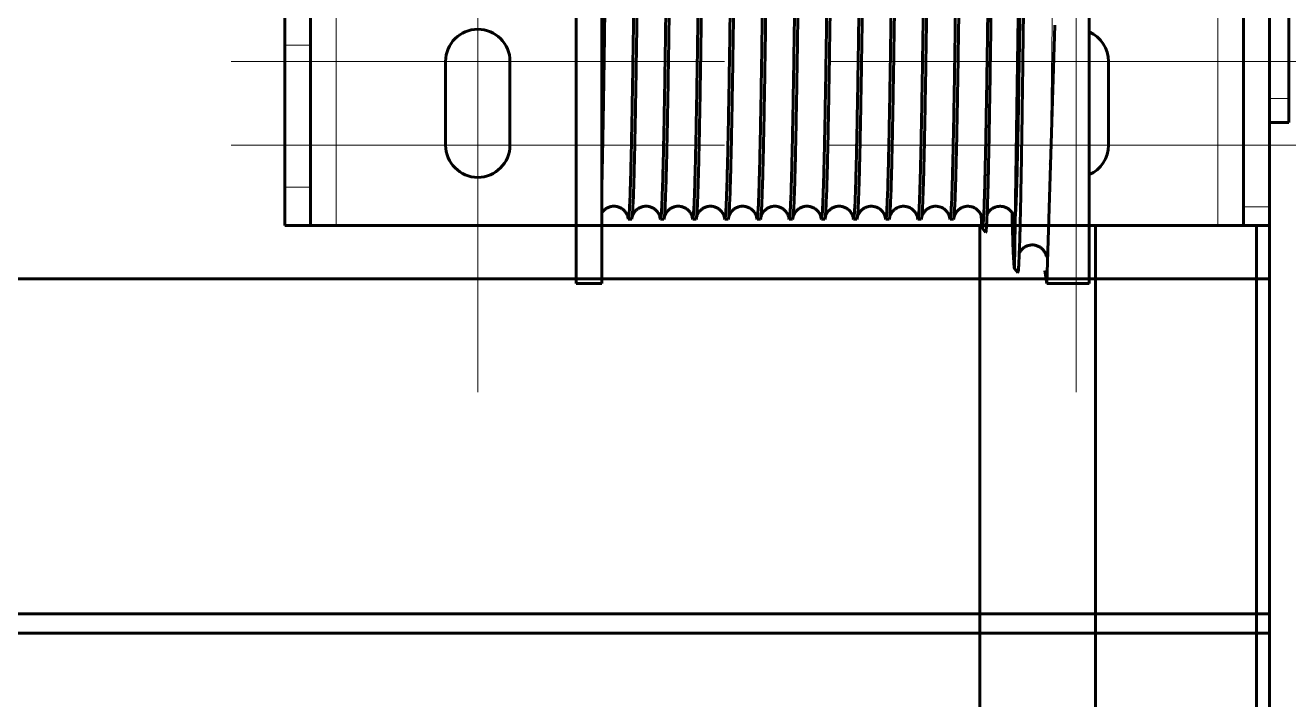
# Model space of a CAD drawing. Header units: millimetres. Extents: x 0 to 840, y 0 to 594.
# Drawn here: x 194.12 to 205.9, y 540.41 to 546.69 of the extents above; entities that cross this region are included whole.
import ezdxf

# ---------------------------------------------------------------- set-up
doc = ezdxf.new("R2010")
doc.units = ezdxf.units.MM
for name, pattern in [('K5LT_AXLED', [19.5, 15, -1.5, 1.5, -1.5]), ('K5LT_BASIC', [0]), ('K5LT_THIN', [0])]:
    doc.linetypes.add(name, pattern=pattern)
doc.layers.add('Системный слой', color=7, linetype='Continuous')

# ---------------------------------------------------------------- blocks, each defined once
blk = doc.blocks.new('U20')
at = {"layer": 'Системный слой', "color": 7, "linetype": 'K5LT_THIN', "lineweight": 18}
for p, q in [((197.024, 544.827), (197.024, 552.747)), ((205.244, 552.747), (205.244, 544.827)), ((196.784, 546.507), (196.544, 546.507)), ((196.544, 545.187), (196.784, 545.187)), ((205.724, 545.002), (205.484, 545.002))]:
    blk.add_line(p, q, dxfattribs=at)
at = {"layer": 'Системный слой', "color": 30, "linetype": 'K5LT_AXLED', "lineweight": 18, "true_color": 0xff8000}
for p, q in [((198.344, 548.657), (198.344, 543.277)), ((203.924, 548.657), (203.924, 543.277)), ((200.644, 546.357), (196.044, 546.357)), ((206.224, 546.357), (201.624, 546.357)), ((200.644, 545.577), (196.044, 545.577)), ((206.224, 545.577), (201.624, 545.577))]:
    blk.add_line(p, q, dxfattribs=at)
at = {"layer": 'Системный слой', "color": 5, "linetype": 'K5LT_BASIC', "lineweight": 60, "true_color": 0x0000ff}
for p, q in [((196.544, 546.507), (196.544, 546.867)), ((196.784, 546.867), (196.784, 546.507)), ((205.484, 545.002), (205.484, 546.842)), ((205.724, 546.842), (205.724, 545.002)), ((196.544, 545.187), (196.544, 546.507)), ((196.784, 545.187), (196.784, 546.507)), ((198.044, 545.577), (198.044, 546.357)), ((198.644, 546.357), (198.644, 545.577)), ((204.224, 546.357), (204.224, 545.577)), ((196.544, 544.827), (196.544, 545.187)), ((196.784, 545.187), (196.784, 544.827)), ((205.484, 544.827), (205.484, 545.002)), ((205.724, 544.827), (205.724, 545.002)), ((196.544, 544.827), (196.784, 544.827)), ((197.024, 544.827), (196.784, 544.827)), ((205.244, 544.827), (197.024, 544.827)), ((205.484, 544.827), (205.244, 544.827)), ((205.724, 544.827), (205.484, 544.827))]:
    blk.add_line(p, q, dxfattribs=at)
for centre, start, end in [((198.344, 546.357), 0, 180), ((203.924, 546.357), 0, 66.4218), ((198.344, 545.577), 180, 0), ((203.924, 545.577), 293.5782, 0), ((203.924, 545.577), 215.4412, 216.4159)]:
    blk.add_arc(centre, 0.3, start, end, dxfattribs=at)

msp = doc.modelspace()

# ---------------------------------------------------------------- linework, layer by layer
at = {"layer": 'Системный слой', "color": 5, "linetype": 'K5LT_BASIC', "lineweight": 60, "true_color": 0x0000ff}
for p, q in [((199.25946, 553.28745), (199.25946, 544.28745)), ((199.49946, 553.28745), (199.49946, 544.28745)), ((204.04425, 553.28442), (204.04425, 544.28745)), ((203.41071, 548.63627), (203.34792, 544.42686)), ((205.90425, 546.01245), (205.90425, 547.47495)), ((205.72425, 547.01216), (205.72425, 545.78745)), ((203.72349, 546.69369), (203.64791, 544.28745)), ((205.90425, 545.78745), (205.90425, 546.01245)), ((205.72425, 545.78745), (205.90425, 545.78745)), ((199.77873, 544.88745), (199.7471, 544.88745)), ((200.07873, 544.88745), (200.0471, 544.88745)), ((200.37873, 544.88745), (200.3471, 544.88745)), ((200.67873, 544.88745), (200.6471, 544.88745)), ((200.97873, 544.88745), (200.9471, 544.88745)), ((201.27873, 544.88745), (201.2471, 544.88745)), ((201.57873, 544.88745), (201.5471, 544.88745)), ((201.87873, 544.88745), (201.8471, 544.88745)), ((202.17873, 544.88745), (202.1471, 544.88745)), ((202.47873, 544.88745), (202.4471, 544.88745)), ((202.77873, 544.88745), (202.7471, 544.88745)), ((203.02818, 394.64094), (203.02425, 544.82745)), ((203.07791, 544.76438), (203.04791, 544.80188)), ((203.34788, 544.87264), (203.34119, 544.91139)), ((204.10425, 388.22744), (204.10425, 544.82745)), ((205.60425, 544.82745), (205.60425, 388.22745)), ((205.72425, 388.22745), (205.72425, 544.82745)), ((47.26425, 544.33149), (205.72425, 544.33149)), ((203.34792, 544.42686), (203.34786, 544.42695)), ((203.37791, 544.38938), (203.34792, 544.42686)), ((203.64791, 544.28745), (203.63087, 544.40921)), ((199.49946, 544.28745), (199.25946, 544.28745)), ((204.04425, 544.28745), (203.64791, 544.28745)), ((205.72425, 541.21149), (47.26425, 541.21149)), ((205.72425, 541.03149), (47.26425, 541.03149))]:
    msp.add_line(p, q, dxfattribs=at)
at = {"layer": 'Системный слой', "color": 7, "linetype": 'K5LT_THIN', "lineweight": 18}
for p, q in [((205.72425, 546.01245), (205.90425, 546.01245)), ((203.34788, 544.87264), (203.34119, 544.91139)), ((203.34786, 544.42695), (203.34788, 544.87264))]:
    msp.add_line(p, q, dxfattribs=at)
at = {"layer": 'Системный слой', "color": 5, "linetype": 'K5LT_BASIC', "lineweight": 60, "true_color": 0x0000ff}
for centre, radius, start, end in [((201.68401, 544.9262), 0.14298, 186.019996, 188.39516), ((201.98421, 544.92623), 0.14317, 186.021728, 188.394288), ((202.2844, 544.92625), 0.14337, 186.023436, 188.393348), ((202.58459, 544.92628), 0.14356, 186.025113, 188.392354), ((202.88477, 544.9263), 0.14375, 186.026796, 188.391324)]:
    msp.add_arc(centre, radius, start, end, dxfattribs=at)
msp.add_ellipse((203.2129, 544.87262), major_axis=(-0.08467, -0.10515), ratio=0.99975203, start_param=2.24875425, end_param=2.92979871, dxfattribs=at)
for points in [[(199.7471, 544.88745), (199.7486, 544.88745), (199.75162, 544.89912), (199.75614, 544.95149), (199.76067, 545.03825), (199.76519, 545.15863), (199.76971, 545.31155), (199.77423, 545.49563), (199.77876, 545.70922), (199.78328, 545.95041), (199.7878, 546.21704), (199.79232, 546.50671), (199.79685, 546.81684), (199.80137, 547.14463), (199.80589, 547.48715), (199.81042, 547.84133), (199.81494, 548.20399), (199.81946, 548.57188), (199.82398, 548.94171), (199.82851, 549.31015), (199.83303, 549.6739), (199.83755, 550.02971), (199.84207, 550.37438), (199.8466, 550.70482), (199.85112, 551.01807), (199.85564, 551.31133), (199.86016, 551.58195), (199.86469, 551.82752), (199.86921, 552.04583), (199.87373, 552.23492), (199.87826, 552.39311), (199.88278, 552.51897), (199.8873, 552.61137), (199.89032, 552.65012), (199.89182, 552.66369)], [(199.92873, 552.68745), (199.92722, 552.68745), (199.9242, 552.67577), (199.91968, 552.62339), (199.91516, 552.53661), (199.91063, 552.41621), (199.90611, 552.26327), (199.90159, 552.07916), (199.89706, 551.86553), (199.89254, 551.6243), (199.88802, 551.35762), (199.8835, 551.06791), (199.87897, 550.75774), (199.87445, 550.4299), (199.86993, 550.08733), (199.8654, 549.73311), (199.86088, 549.37041), (199.85636, 549.00247), (199.85183, 548.63262), (199.84731, 548.26414), (199.84279, 547.90037), (199.83826, 547.54454), (199.83374, 547.19987), (199.82922, 546.86942), (199.82469, 546.55618), (199.82017, 546.26295), (199.81565, 545.99236), (199.81113, 545.74683), (199.8066, 545.52857), (199.80208, 545.33953), (199.79756, 545.18141), (199.79303, 545.05563), (199.78851, 544.96331), (199.78549, 544.92463), (199.78399, 544.91109)], [(200.0471, 544.88745), (200.0486, 544.88745), (200.05162, 544.89912), (200.05614, 544.95149), (200.06067, 545.03825), (200.06519, 545.15863), (200.06971, 545.31155), (200.07423, 545.49563), (200.07876, 545.70922), (200.08328, 545.95041), (200.0878, 546.21704), (200.09232, 546.50671), (200.09685, 546.81683), (200.10137, 547.14463), (200.10589, 547.48715), (200.11041, 547.84132), (200.11494, 548.20398), (200.11946, 548.57188), (200.12398, 548.9417), (200.12851, 549.31014), (200.13303, 549.6739), (200.13755, 550.02971), (200.14207, 550.37438), (200.1466, 550.70482), (200.15112, 551.01807), (200.15564, 551.31132), (200.16016, 551.58194), (200.16469, 551.82751), (200.16921, 552.04582), (200.17373, 552.23492), (200.17826, 552.39311), (200.18278, 552.51896), (200.1873, 552.61137), (200.19032, 552.65011), (200.19182, 552.66369)], [(200.22873, 552.68745), (200.22722, 552.68745), (200.2242, 552.67577), (200.21968, 552.62339), (200.21516, 552.53661), (200.21063, 552.41621), (200.20611, 552.26327), (200.20159, 552.07916), (200.19706, 551.86553), (200.19254, 551.62429), (200.18802, 551.35762), (200.1835, 551.0679), (200.17897, 550.75774), (200.17445, 550.4299), (200.16993, 550.08733), (200.1654, 549.73311), (200.16088, 549.3704), (200.15636, 549.00247), (200.15183, 548.63261), (200.14731, 548.26414), (200.14279, 547.90037), (200.13826, 547.54454), (200.13374, 547.19986), (200.12922, 546.86942), (200.12469, 546.55618), (200.12017, 546.26295), (200.11565, 545.99236), (200.11113, 545.74683), (200.1066, 545.52856), (200.10208, 545.33953), (200.09756, 545.18141), (200.09303, 545.05562), (200.08851, 544.96331), (200.08549, 544.92462), (200.08399, 544.91109)], [(200.3471, 544.88745), (200.3486, 544.88745), (200.35162, 544.89912), (200.35614, 544.95149), (200.36066, 545.03825), (200.36519, 545.15863), (200.36971, 545.31155), (200.37423, 545.49563), (200.37876, 545.70922), (200.38328, 545.95041), (200.3878, 546.21704), (200.39232, 546.50671), (200.39685, 546.81683), (200.40137, 547.14462), (200.40589, 547.48714), (200.41041, 547.84132), (200.41494, 548.20398), (200.41946, 548.57187), (200.42398, 548.9417), (200.42851, 549.31014), (200.43303, 549.67389), (200.43755, 550.0297), (200.44207, 550.37437), (200.4466, 550.70481), (200.45112, 551.01806), (200.45564, 551.31132), (200.46016, 551.58194), (200.46469, 551.82751), (200.46921, 552.04582), (200.47373, 552.23492), (200.47826, 552.3931), (200.48278, 552.51896), (200.4873, 552.61137), (200.49032, 552.65011), (200.49182, 552.66368)], [(200.52873, 552.68745), (200.52722, 552.68745), (200.5242, 552.67577), (200.51968, 552.62339), (200.51516, 552.53661), (200.51063, 552.41621), (200.50611, 552.26327), (200.50159, 552.07916), (200.49706, 551.86553), (200.49254, 551.62429), (200.48802, 551.35762), (200.4835, 551.0679), (200.47897, 550.75773), (200.47445, 550.4299), (200.46993, 550.08733), (200.4654, 549.73311), (200.46088, 549.3704), (200.45636, 549.00247), (200.45183, 548.63261), (200.44731, 548.26414), (200.44279, 547.90036), (200.43826, 547.54454), (200.43374, 547.19986), (200.42922, 546.86942), (200.42469, 546.55618), (200.42017, 546.26295), (200.41565, 545.99235), (200.41113, 545.74683), (200.4066, 545.52856), (200.40208, 545.33953), (200.39756, 545.18141), (200.39303, 545.05562), (200.38851, 544.96331), (200.38549, 544.92462), (200.38399, 544.91109)], [(200.6471, 544.88745), (200.6486, 544.88745), (200.65162, 544.89912), (200.65614, 544.95149), (200.66066, 545.03825), (200.66519, 545.15863), (200.66971, 545.31155), (200.67423, 545.49562), (200.67876, 545.70922), (200.68328, 545.95041), (200.6878, 546.21704), (200.69232, 546.50671), (200.69685, 546.81683), (200.70137, 547.14462), (200.70589, 547.48714), (200.71041, 547.84132), (200.71494, 548.20398), (200.71946, 548.57187), (200.72398, 548.94169), (200.72851, 549.31014), (200.73303, 549.67389), (200.73755, 550.0297), (200.74207, 550.37437), (200.7466, 550.70481), (200.75112, 551.01806), (200.75564, 551.31131), (200.76016, 551.58194), (200.76469, 551.8275), (200.76921, 552.04581), (200.77373, 552.23491), (200.77826, 552.3931), (200.78278, 552.51896), (200.7873, 552.61137), (200.79032, 552.65011), (200.79182, 552.66368)], [(200.82873, 552.68745), (200.82722, 552.68745), (200.8242, 552.67577), (200.81968, 552.62339), (200.81516, 552.53661), (200.81063, 552.41621), (200.80611, 552.26327), (200.80159, 552.07916), (200.79706, 551.86553), (200.79254, 551.62429), (200.78802, 551.35762), (200.7835, 551.0679), (200.77897, 550.75773), (200.77445, 550.4299), (200.76993, 550.08733), (200.7654, 549.73311), (200.76088, 549.3704), (200.75636, 549.00247), (200.75183, 548.63261), (200.74731, 548.26414), (200.74279, 547.90036), (200.73826, 547.54454), (200.73374, 547.19986), (200.72922, 546.86942), (200.72469, 546.55618), (200.72017, 546.26295), (200.71565, 545.99235), (200.71113, 545.74682), (200.7066, 545.52856), (200.70208, 545.33952), (200.69756, 545.18141), (200.69303, 545.05562), (200.68851, 544.96331), (200.68549, 544.92462), (200.68399, 544.91109)], [(200.9471, 544.88745), (200.9486, 544.88745), (200.95162, 544.89912), (200.95614, 544.95149), (200.96066, 545.03825), (200.96519, 545.15863), (200.96971, 545.31155), (200.97423, 545.49562), (200.97876, 545.70922), (200.98328, 545.95041), (200.9878, 546.21703), (200.99232, 546.50671), (200.99685, 546.81683), (201.00137, 547.14462), (201.00589, 547.48714), (201.01041, 547.84131), (201.01494, 548.20397), (201.01946, 548.57187), (201.02398, 548.94169), (201.02851, 549.31013), (201.03303, 549.67389), (201.03755, 550.02969), (201.04207, 550.37436), (201.0466, 550.70481), (201.05112, 551.01806), (201.05564, 551.31131), (201.06016, 551.58193), (201.06469, 551.8275), (201.06921, 552.04581), (201.07373, 552.23491), (201.07825, 552.3931), (201.08278, 552.51896), (201.0873, 552.61136), (201.09032, 552.65011), (201.09182, 552.66368)], [(201.12873, 552.68745), (201.12722, 552.68745), (201.1242, 552.67577), (201.11968, 552.62339), (201.11516, 552.53661), (201.11063, 552.41621), (201.10611, 552.26327), (201.10159, 552.07916), (201.09706, 551.86553), (201.09254, 551.62429), (201.08802, 551.35762), (201.0835, 551.0679), (201.07897, 550.75773), (201.07445, 550.42989), (201.06993, 550.08733), (201.0654, 549.7331), (201.06088, 549.3704), (201.05636, 549.00247), (201.05183, 548.63261), (201.04731, 548.26414), (201.04279, 547.90036), (201.03826, 547.54454), (201.03374, 547.19986), (201.02922, 546.86942), (201.02469, 546.55618), (201.02017, 546.26295), (201.01565, 545.99235), (201.01113, 545.74682), (201.0066, 545.52856), (201.00208, 545.33952), (200.99756, 545.1814), (200.99303, 545.05562), (200.98851, 544.96331), (200.98549, 544.92462), (200.98399, 544.91108)], [(201.2471, 544.88745), (201.2486, 544.88745), (201.25162, 544.89912), (201.25614, 544.95149), (201.26066, 545.03825), (201.26519, 545.15863), (201.26971, 545.31155), (201.27423, 545.49562), (201.27876, 545.70922), (201.28328, 545.95041), (201.2878, 546.21703), (201.29232, 546.50671), (201.29685, 546.81683), (201.30137, 547.14462), (201.30589, 547.48714), (201.31041, 547.84131), (201.31494, 548.20397), (201.31946, 548.57186), (201.32398, 548.94169), (201.32851, 549.31013), (201.33303, 549.67388), (201.33755, 550.02969), (201.34207, 550.37436), (201.3466, 550.7048), (201.35112, 551.01805), (201.35564, 551.31131), (201.36016, 551.58193), (201.36469, 551.8275), (201.36921, 552.04581), (201.37373, 552.23491), (201.37825, 552.3931), (201.38278, 552.51896), (201.3873, 552.61136), (201.39032, 552.65011), (201.39182, 552.66368)], [(201.42873, 552.68745), (201.42722, 552.68745), (201.4242, 552.67577), (201.41968, 552.62339), (201.41516, 552.53661), (201.41063, 552.41621), (201.40611, 552.26327), (201.40159, 552.07915), (201.39706, 551.86553), (201.39254, 551.62429), (201.38802, 551.35762), (201.3835, 551.0679), (201.37897, 550.75773), (201.37445, 550.42989), (201.36993, 550.08733), (201.3654, 549.7331), (201.36088, 549.3704), (201.35636, 549.00247), (201.35183, 548.63261), (201.34731, 548.26414), (201.34279, 547.90036), (201.33826, 547.54454), (201.33374, 547.19986), (201.32922, 546.86942), (201.32469, 546.55618), (201.32017, 546.26294), (201.31565, 545.99235), (201.31112, 545.74682), (201.3066, 545.52856), (201.30208, 545.33952), (201.29756, 545.1814), (201.29303, 545.05562), (201.28851, 544.96331), (201.28549, 544.92462), (201.28399, 544.91108)], [(201.5471, 544.88745), (201.5486, 544.88745), (201.55162, 544.89912), (201.55614, 544.95149), (201.56066, 545.03825), (201.56519, 545.15863), (201.56971, 545.31155), (201.57423, 545.49562), (201.57876, 545.70921), (201.58328, 545.9504), (201.5878, 546.21703), (201.59232, 546.5067), (201.59685, 546.81683), (201.60137, 547.14461), (201.60589, 547.48713), (201.61041, 547.84131), (201.61494, 548.20397), (201.61946, 548.57186), (201.62398, 548.94169), (201.6285, 549.31013), (201.63303, 549.67388), (201.63755, 550.02969), (201.64207, 550.37436), (201.6466, 550.7048), (201.65112, 551.01805), (201.65564, 551.3113), (201.66016, 551.58193), (201.66469, 551.82749), (201.66921, 552.04581), (201.67373, 552.23491), (201.67825, 552.39309), (201.68278, 552.51896), (201.6873, 552.61136), (201.69032, 552.65011), (201.69182, 552.66368)], [(201.72873, 552.68745), (201.72722, 552.68745), (201.7242, 552.67577), (201.71968, 552.62339), (201.71516, 552.53661), (201.71063, 552.41621), (201.70611, 552.26327), (201.70159, 552.07915), (201.69706, 551.86552), (201.69254, 551.62429), (201.68802, 551.35762), (201.6835, 551.0679), (201.67897, 550.75773), (201.67445, 550.42989), (201.66993, 550.08733), (201.6654, 549.7331), (201.66088, 549.3704), (201.65636, 549.00247), (201.65183, 548.63261), (201.64731, 548.26414), (201.64279, 547.90036), (201.63826, 547.54453), (201.63374, 547.19986), (201.62922, 546.86942), (201.62469, 546.55617), (201.62017, 546.26294), (201.61565, 545.99235), (201.61112, 545.74682), (201.6066, 545.52856), (201.60208, 545.33952), (201.59756, 545.1814), (201.59303, 545.05562), (201.58851, 544.9633), (201.58549, 544.92462), (201.58399, 544.91108)], [(201.8471, 544.88745), (201.8486, 544.88745), (201.85162, 544.89912), (201.85614, 544.95149), (201.86066, 545.03825), (201.86519, 545.15863), (201.86971, 545.31154), (201.87423, 545.49562), (201.87876, 545.70921), (201.88328, 545.9504), (201.8878, 546.21703), (201.89232, 546.5067), (201.89685, 546.81682), (201.90137, 547.14461), (201.90589, 547.48713), (201.91041, 547.84131), (201.91494, 548.20397), (201.91946, 548.57186), (201.92398, 548.94168), (201.9285, 549.31012), (201.93303, 549.67388), (201.93755, 550.02969), (201.94207, 550.37436), (201.9466, 550.7048), (201.95112, 551.01805), (201.95564, 551.3113), (201.96016, 551.58192), (201.96469, 551.82749), (201.96921, 552.0458), (201.97373, 552.2349), (201.97825, 552.39309), (201.98278, 552.51896), (201.9873, 552.61136), (201.99031, 552.65011), (201.99182, 552.66368)], [(202.02873, 552.68745), (202.02722, 552.68745), (202.0242, 552.67577), (202.01968, 552.62339), (202.01516, 552.53661), (202.01063, 552.41621), (202.00611, 552.26327), (202.00159, 552.07915), (201.99706, 551.86552), (201.99254, 551.62429), (201.98802, 551.35762), (201.9835, 551.0679), (201.97897, 550.75773), (201.97445, 550.42989), (201.96993, 550.08732), (201.9654, 549.7331), (201.96088, 549.3704), (201.95636, 549.00247), (201.95183, 548.63261), (201.94731, 548.26413), (201.94279, 547.90036), (201.93826, 547.54453), (201.93374, 547.19985), (201.92922, 546.86941), (201.92469, 546.55617), (201.92017, 546.26294), (201.91565, 545.99235), (201.91112, 545.74682), (201.9066, 545.52856), (201.90208, 545.33952), (201.89756, 545.1814), (201.89303, 545.05562), (201.88851, 544.9633), (201.88549, 544.92462), (201.88399, 544.91108)], [(202.1471, 544.88745), (202.1486, 544.88745), (202.15162, 544.89912), (202.15614, 544.95149), (202.16066, 545.03825), (202.16519, 545.15863), (202.16971, 545.31154), (202.17423, 545.49562), (202.17875, 545.70921), (202.18328, 545.9504), (202.1878, 546.21703), (202.19232, 546.5067), (202.19685, 546.81682), (202.20137, 547.14461), (202.20589, 547.48713), (202.21041, 547.84131), (202.21494, 548.20397), (202.21946, 548.57186), (202.22398, 548.94168), (202.2285, 549.31012), (202.23303, 549.67388), (202.23755, 550.02968), (202.24207, 550.37435), (202.2466, 550.70479), (202.25112, 551.01805), (202.25564, 551.3113), (202.26016, 551.58192), (202.26469, 551.82749), (202.26921, 552.0458), (202.27373, 552.2349), (202.27825, 552.39309), (202.28278, 552.51895), (202.2873, 552.61136), (202.29031, 552.65011), (202.29182, 552.66368)], [(202.32873, 552.68745), (202.32722, 552.68745), (202.3242, 552.67577), (202.31968, 552.62339), (202.31516, 552.53661), (202.31063, 552.41621), (202.30611, 552.26327), (202.30159, 552.07915), (202.29706, 551.86552), (202.29254, 551.62429), (202.28802, 551.35762), (202.28349, 551.0679), (202.27897, 550.75773), (202.27445, 550.42989), (202.26993, 550.08732), (202.2654, 549.7331), (202.26088, 549.3704), (202.25636, 549.00246), (202.25183, 548.6326), (202.24731, 548.26413), (202.24279, 547.90035), (202.23826, 547.54453), (202.23374, 547.19985), (202.22922, 546.86941), (202.22469, 546.55617), (202.22017, 546.26294), (202.21565, 545.99235), (202.21112, 545.74682), (202.2066, 545.52856), (202.20208, 545.33952), (202.19756, 545.1814), (202.19303, 545.05562), (202.18851, 544.9633), (202.18549, 544.92462), (202.18399, 544.91108)], [(202.4471, 544.88745), (202.4486, 544.88745), (202.45162, 544.89912), (202.45614, 544.95149), (202.46066, 545.03825), (202.46519, 545.15863), (202.46971, 545.31154), (202.47423, 545.49562), (202.47875, 545.70921), (202.48328, 545.9504), (202.4878, 546.21703), (202.49232, 546.5067), (202.49685, 546.81682), (202.50137, 547.14461), (202.50589, 547.48713), (202.51041, 547.84131), (202.51494, 548.20396), (202.51946, 548.57186), (202.52398, 548.94168), (202.5285, 549.31012), (202.53303, 549.67387), (202.53755, 550.02968), (202.54207, 550.37435), (202.5466, 550.70479), (202.55112, 551.01804), (202.55564, 551.3113), (202.56016, 551.58192), (202.56469, 551.82749), (202.56921, 552.0458), (202.57373, 552.2349), (202.57825, 552.39309), (202.58278, 552.51895), (202.5873, 552.61136), (202.59031, 552.65011), (202.59182, 552.66368)], [(202.62873, 552.68745), (202.62722, 552.68745), (202.6242, 552.67577), (202.61968, 552.62339), (202.61516, 552.53661), (202.61063, 552.41621), (202.60611, 552.26327), (202.60159, 552.07915), (202.59706, 551.86552), (202.59254, 551.62429), (202.58802, 551.35762), (202.58349, 551.0679), (202.57897, 550.75773), (202.57445, 550.42989), (202.56993, 550.08732), (202.5654, 549.7331), (202.56088, 549.37039), (202.55636, 549.00246), (202.55183, 548.6326), (202.54731, 548.26413), (202.54279, 547.90035), (202.53826, 547.54453), (202.53374, 547.19985), (202.52922, 546.86941), (202.52469, 546.55617), (202.52017, 546.26294), (202.51565, 545.99234), (202.51112, 545.74682), (202.5066, 545.52855), (202.50208, 545.33952), (202.49756, 545.1814), (202.49303, 545.05562), (202.48851, 544.9633), (202.48549, 544.92462), (202.48399, 544.91108)], [(202.7471, 544.88745), (202.7486, 544.88745), (202.75162, 544.89912), (202.75614, 544.95149), (202.76066, 545.03825), (202.76519, 545.15863), (202.76971, 545.31154), (202.77423, 545.49562), (202.77875, 545.70921), (202.78328, 545.9504), (202.7878, 546.21703), (202.79232, 546.5067), (202.79685, 546.81682), (202.80137, 547.14461), (202.80589, 547.48713), (202.81041, 547.8413), (202.81494, 548.20396), (202.81946, 548.57185), (202.82398, 548.94168), (202.8285, 549.31012), (202.83303, 549.67387), (202.83755, 550.02968), (202.84207, 550.37435), (202.8466, 550.70479), (202.85112, 551.01804), (202.85564, 551.31129), (202.86016, 551.58192), (202.86469, 551.82749), (202.86921, 552.0458), (202.87373, 552.2349), (202.87825, 552.39309), (202.88278, 552.51895), (202.8873, 552.61136), (202.89031, 552.65011), (202.89182, 552.66368)], [(202.89294, 551.64261), (202.89143, 551.55841), (202.8884, 551.38139), (202.88386, 551.09242), (202.87932, 550.78264), (202.87478, 550.45483), (202.87024, 550.11195), (202.86571, 549.75711), (202.86117, 549.39351), (202.85663, 549.02444), (202.85209, 548.65322), (202.84755, 548.28321), (202.84301, 547.91777), (202.83847, 547.56017), (202.83393, 547.21367), (202.82939, 546.88138), (202.82485, 546.56631), (202.82031, 546.27131), (202.81577, 545.99904), (202.81123, 545.75197), (202.80669, 545.53231), (202.80215, 545.34207), (202.79761, 545.18294), (202.79307, 545.05639), (202.78853, 544.96354), (202.7855, 544.92467), (202.78399, 544.91108)], [(203.45946, 549.40311), (203.45795, 549.26185), (203.45493, 548.97785), (203.4504, 548.5512), (203.44587, 548.12775), (203.44133, 547.71129), (203.4368, 547.30557), (203.43227, 546.91419), (203.42774, 546.54064), (203.42321, 546.18824), (203.41868, 545.8601), (203.41415, 545.5591), (203.40962, 545.2879), (203.40509, 545.04884), (203.40056, 544.844), (203.39603, 544.67514), (203.3915, 544.54367), (203.38697, 544.45069), (203.38244, 544.39693), (203.37942, 544.3875), (203.37791, 544.38938)], [(203.12303, 548.79752), (203.12156, 548.67167), (203.11861, 548.42029), (203.1142, 548.04737), (203.10978, 547.68179), (203.10536, 547.32666), (203.10094, 546.98498), (203.09652, 546.65965), (203.0921, 546.3534), (203.08768, 546.06879), (203.08326, 545.80821), (203.07884, 545.57382), (203.07443, 545.36755), (203.07001, 545.19108), (203.06559, 545.04585), (203.06117, 544.93302), (203.05675, 544.85345), (203.05233, 544.80774), (203.04939, 544.80003), (203.04791, 544.80188)], [(203.15304, 548.79854), (203.15157, 548.67152), (203.14862, 548.41778), (203.1442, 548.04135), (203.13978, 547.67232), (203.13536, 547.31382), (203.13094, 546.96888), (203.12652, 546.64044), (203.1221, 546.33124), (203.11768, 546.04389), (203.11327, 545.78078), (203.10885, 545.5441), (203.10443, 545.3358), (203.10001, 545.1576), (203.09559, 545.01092), (203.09117, 544.89694), (203.08675, 544.81656), (203.08233, 544.77035), (203.07938, 544.76254), (203.07791, 544.76438)], [(203.04791, 544.80188), (203.04667, 544.80343), (203.04418, 544.81468), (203.04044, 544.85581), (203.03795, 544.89919), (203.0367, 544.9248)], [(203.34786, 544.42695), (203.34633, 544.42905), (203.34327, 544.44664), (203.33869, 544.51285), (203.33411, 544.61816), (203.32953, 544.7615), (203.32648, 544.88147), (203.32495, 544.94726)], [(199.74243, 544.9061), (199.74398, 544.89367), (199.74554, 544.88745), (199.7471, 544.88745)], [(199.78399, 544.91109), (199.78223, 544.89534), (199.78048, 544.88745), (199.77873, 544.88745)], [(200.04243, 544.9061), (200.04398, 544.89367), (200.04554, 544.88745), (200.0471, 544.88745)], [(200.08399, 544.91109), (200.08223, 544.89534), (200.08048, 544.88745), (200.07873, 544.88745)], [(200.34243, 544.9061), (200.34398, 544.89367), (200.34554, 544.88745), (200.3471, 544.88745)], [(200.38399, 544.91109), (200.38223, 544.89534), (200.38048, 544.88745), (200.37873, 544.88745)], [(200.64243, 544.9061), (200.64398, 544.89367), (200.64554, 544.88745), (200.6471, 544.88745)], [(200.68399, 544.91109), (200.68223, 544.89534), (200.68048, 544.88745), (200.67873, 544.88745)], [(200.94242, 544.9061), (200.94398, 544.89367), (200.94554, 544.88745), (200.9471, 544.88745)], [(200.98399, 544.91108), (200.98223, 544.89534), (200.98048, 544.88745), (200.97873, 544.88745)], [(201.24242, 544.9061), (201.24398, 544.89367), (201.24554, 544.88745), (201.2471, 544.88745)], [(201.28399, 544.91108), (201.28223, 544.89534), (201.28048, 544.88745), (201.27873, 544.88745)], [(201.54242, 544.9061), (201.54398, 544.89367), (201.54554, 544.88745), (201.5471, 544.88745)], [(201.58399, 544.91108), (201.58223, 544.89534), (201.58048, 544.88745), (201.57873, 544.88745)], [(201.84242, 544.9061), (201.84398, 544.89367), (201.84554, 544.88745), (201.8471, 544.88745)], [(201.88399, 544.91108), (201.88223, 544.89534), (201.88048, 544.88745), (201.87873, 544.88745)], [(202.14242, 544.9061), (202.14398, 544.89367), (202.14554, 544.88745), (202.1471, 544.88745)], [(202.18399, 544.91108), (202.18223, 544.89534), (202.18048, 544.88745), (202.17873, 544.88745)], [(202.44242, 544.9061), (202.44398, 544.89367), (202.44554, 544.88745), (202.4471, 544.88745)], [(202.48399, 544.91108), (202.48223, 544.89534), (202.48048, 544.88745), (202.47873, 544.88745)], [(202.74242, 544.9061), (202.74398, 544.89367), (202.74554, 544.88745), (202.7471, 544.88745)], [(202.78399, 544.91108), (202.78223, 544.89534), (202.78048, 544.88745), (202.77873, 544.88745)]]:
    msp.add_open_spline(points, degree=3, dxfattribs=at)
for points, knots in [([(199.49946, 545.14269), (199.49946, 545.14283), (199.49946, 545.14304), (199.49946, 545.14331), (199.49946, 545.14377), (199.49947, 545.14439), (199.49947, 545.14514), (199.49948, 545.14608), (199.4995, 545.1474), (199.49953, 545.14951), (199.49958, 545.15271), (199.49965, 545.15686), (199.49975, 545.1618), (199.49988, 545.16865), (199.5001, 545.17922), (199.50041, 545.19396), (199.50085, 545.21382), (199.50143, 545.24008), (199.50223, 545.27639), (199.50335, 545.32759), (199.50485, 545.39803), (199.50669, 545.48824), (199.50874, 545.59304), (199.51081, 545.70482), (199.51286, 545.82015), (199.51494, 545.94186), (199.51714, 546.07651), (199.51954, 546.22887), (199.52216, 546.40205), (199.52501, 546.59809), (199.52807, 546.8165), (199.5313, 547.05585), (199.5347, 547.31515), (199.53825, 547.59292), (199.54191, 547.88561), (199.54566, 548.19075), (199.5494, 548.49788), (199.55192, 548.7063), (199.55314, 548.80677)], [0, 0, 0, 0, 0.0175735, 0.03514701, 0.05263251, 0.06989497, 0.08705116, 0.10563638, 0.12911418, 0.16324499, 0.2156444, 0.27887915, 0.34707206, 0.45574445, 0.63402794, 0.90938743, 1.26840678, 1.74839525, 2.39669138, 3.31868023, 4.60045968, 6.21600242, 8.0033144, 9.76395941, 11.47388258, 13.22010665, 15.08949445, 17.10632475, 19.22115508, 21.41636275, 23.65004629, 25.91212403, 28.17831718, 30.42891976, 32.65430747, 34.8494288, 37.02436544, 39, 39, 39, 39]), ([(203.423, 548.79493), (203.42237, 548.74239), (203.41978, 548.52513), (203.41522, 548.14511), (203.40933, 547.66482), (203.40342, 547.20312), (203.39752, 546.76699), (203.39162, 546.36305), (203.38571, 545.99739), (203.3798, 545.67551), (203.37388, 545.4023), (203.36797, 545.18165), (203.36208, 545.01788), (203.35659, 544.91887), (203.35186, 544.87628), (203.34908, 544.87111), (203.34788, 544.87264)], [0, 0, 0, 0, 0.42519233, 1.75930899, 3.09401451, 4.42930614, 5.76519701, 7.10166677, 8.43874782, 9.77643499, 11.11468705, 12.45268346, 13.79388528, 15.11201703, 16.18194343, 17, 17, 17, 17]), ([(199.74256, 544.90534), (199.74247, 544.90555), (199.74243, 544.90628), (199.74145, 544.91063), (199.73886, 544.91969), (199.73257, 544.9354), (199.72092, 544.95384), (199.70872, 544.96798), (199.6955, 544.9797), (199.6812, 544.98938), (199.66596, 544.99708), (199.64998, 545.00276), (199.63346, 545.00638), (199.61666, 545.0079), (199.59983, 545.00731), (199.58324, 545.00464), (199.56714, 544.99993), (199.5518, 544.99328), (199.53748, 544.98483), (199.52439, 544.97474), (199.51279, 544.96327), (199.50471, 544.95306), (199.50076, 544.94711), (199.49946, 544.94503)], [0, 0, 0, 0, 2.31360543, 4.62104931, 6.92849319, 9.20277788, 10.52107097, 11.55898149, 12.48563672, 13.35943639, 14.20272628, 15.02928419, 15.84645171, 16.65864527, 17.46894142, 18.27993105, 19.09433508, 19.91564223, 20.74908969, 21.60348231, 22.49490541, 23.4545403, 24, 24, 24, 24]), ([(200.04256, 544.90534), (200.04247, 544.90555), (200.04243, 544.90628), (200.04145, 544.91064), (200.03886, 544.9197), (200.03257, 544.93541), (200.02091, 544.95384), (200.00871, 544.96799), (199.99549, 544.9797), (199.9812, 544.98939), (199.96596, 544.99709), (199.94997, 545.00277), (199.93345, 545.00638), (199.91665, 545.0079), (199.89982, 545.00731), (199.88323, 545.00464), (199.86713, 544.99993), (199.8518, 544.99328), (199.83747, 544.98482), (199.82439, 544.97474), (199.81278, 544.96326), (199.80287, 544.95073), (199.79488, 544.93769), (199.78895, 544.92495), (199.78519, 544.91391), (199.78386, 544.90834), (199.78348, 544.90651), (199.78339, 544.90605)], [0, 0, 0, 0, 2.01882851, 4.0322297, 6.04563089, 8.02988529, 9.18018493, 10.08588188, 10.89451805, 11.65704026, 12.39293433, 13.1142301, 13.82733215, 14.53609331, 15.2431977, 15.95090605, 16.66159288, 17.37830323, 18.10560881, 18.85119616, 19.62910823, 20.4665675, 21.41801669, 22.58956492, 24.1964403, 26.53016553, 28, 28, 28, 28]), ([(200.34256, 544.90534), (200.34247, 544.90555), (200.34243, 544.90628), (200.34145, 544.91064), (200.33886, 544.91971), (200.33257, 544.93541), (200.32091, 544.95385), (200.30871, 544.96799), (200.29549, 544.97971), (200.28119, 544.98939), (200.26595, 544.99709), (200.24996, 545.00277), (200.23345, 545.00638), (200.21664, 545.0079), (200.19981, 545.00731), (200.18322, 545.00464), (200.16712, 544.99993), (200.15179, 544.99327), (200.13746, 544.98482), (200.12438, 544.97473), (200.11278, 544.96325), (200.10287, 544.95072), (200.09487, 544.93768), (200.08895, 544.92494), (200.08519, 544.9139), (200.08386, 544.90834), (200.08348, 544.90651), (200.08339, 544.90605)], [0, 0, 0, 0, 2.01881291, 4.03214792, 6.04548293, 8.02946603, 9.17972682, 10.08544201, 10.89411625, 11.65668397, 12.39261809, 13.11395585, 13.82710015, 14.5359029, 15.24304778, 15.95079541, 16.66152057, 17.37826911, 18.1056144, 18.85124642, 19.62921493, 20.46675592, 21.41833844, 22.59009724, 24.19740312, 26.53046222, 28, 28, 28, 28]), ([(200.64256, 544.90534), (200.64247, 544.90555), (200.64243, 544.90628), (200.64145, 544.91064), (200.63886, 544.91971), (200.63256, 544.93542), (200.6209, 544.95386), (200.6087, 544.968), (200.59548, 544.97971), (200.58118, 544.98939), (200.56594, 544.99709), (200.54995, 545.00277), (200.53344, 545.00639), (200.51663, 545.0079), (200.4998, 545.00731), (200.48321, 545.00463), (200.46711, 544.99992), (200.45178, 544.99327), (200.43745, 544.98481), (200.42437, 544.97472), (200.41277, 544.96325), (200.40286, 544.95072), (200.39487, 544.93768), (200.38894, 544.92493), (200.38519, 544.9139), (200.38386, 544.90834), (200.38348, 544.90651), (200.38339, 544.90605)], [0, 0, 0, 0, 2.01880041, 4.03207254, 6.04534466, 8.02906677, 9.17928999, 10.08502325, 10.89373485, 11.65634713, 12.39232025, 13.11369889, 13.82688428, 14.53572745, 15.24291162, 15.95069732, 16.66145956, 17.37824498, 18.10562863, 18.85130383, 19.62932704, 20.46694758, 21.41866038, 22.59062529, 24.19835294, 26.53077093, 28, 28, 28, 28]), ([(200.94256, 544.90534), (200.94247, 544.90555), (200.94243, 544.90629), (200.94145, 544.91065), (200.93886, 544.91971), (200.93256, 544.93543), (200.9209, 544.95386), (200.9087, 544.968), (200.89548, 544.97972), (200.88118, 544.9894), (200.86593, 544.9971), (200.84995, 545.00277), (200.83343, 545.00639), (200.81663, 545.0079), (200.7998, 545.00731), (200.7832, 545.00463), (200.76711, 544.99992), (200.75177, 544.99327), (200.73744, 544.98481), (200.72437, 544.97472), (200.71276, 544.96324), (200.70286, 544.95071), (200.69486, 544.93767), (200.68894, 544.92492), (200.68519, 544.9139), (200.68386, 544.90834), (200.68348, 544.90651), (200.68339, 544.90605)], [0, 0, 0, 0, 2.01879102, 4.03200355, 6.04521609, 8.02868752, 9.17887445, 10.08462559, 10.89337385, 11.65602974, 12.39204082, 13.11345922, 13.82668456, 14.53556696, 15.24278922, 15.95061176, 16.66140984, 17.37823085, 18.10565149, 18.85136837, 19.62944458, 20.46714249, 21.41898248, 22.59114906, 24.19928973, 26.53109166, 28, 28, 28, 28]), ([(201.24256, 544.90534), (201.24247, 544.90555), (201.24243, 544.90629), (201.24145, 544.91065), (201.23886, 544.91972), (201.23256, 544.93543), (201.2209, 544.95387), (201.2087, 544.96801), (201.19547, 544.97972), (201.18117, 544.9894), (201.16593, 544.9971), (201.14994, 545.00278), (201.13342, 545.00639), (201.11662, 545.0079), (201.09979, 545.00731), (201.08319, 545.00463), (201.0671, 544.99992), (201.05176, 544.99326), (201.03744, 544.9848), (201.02436, 544.97471), (201.01276, 544.96323), (201.00285, 544.9507), (200.99486, 544.93766), (200.98894, 544.92492), (200.98519, 544.9139), (200.98386, 544.90834), (200.98348, 544.90651), (200.98339, 544.90605)], [0, 0, 0, 0, 2.01878472, 4.03194097, 6.04509721, 8.02832827, 9.17848018, 10.08424904, 10.89303326, 11.6557318, 12.39177979, 13.11323684, 13.82650098, 14.53542144, 15.24268058, 15.95053874, 16.66137141, 17.37822672, 18.10568297, 18.85144005, 19.62956752, 20.46734063, 21.41930473, 22.59166853, 24.20021347, 26.53142442, 28, 28, 28, 28]), ([(201.54256, 544.90535), (201.54247, 544.90555), (201.54243, 544.90629), (201.54145, 544.91065), (201.53885, 544.91972), (201.53256, 544.93544), (201.52089, 544.95387), (201.50869, 544.96801), (201.49547, 544.97972), (201.48117, 544.98941), (201.46592, 544.9971), (201.44993, 545.00278), (201.43341, 545.00639), (201.41661, 545.0079), (201.39978, 545.00731), (201.38318, 545.00463), (201.36709, 544.99991), (201.35175, 544.99326), (201.33743, 544.98479), (201.32435, 544.9747), (201.31275, 544.96322), (201.30284, 544.95069), (201.29486, 544.93765), (201.28893, 544.92491), (201.28518, 544.91389), (201.28386, 544.90834), (201.28348, 544.90651), (201.28339, 544.90605)], [0, 0, 0, 0, 2.01878153, 4.03188479, 6.04498805, 8.02798903, 9.17810721, 10.0838936, 10.89271307, 11.65545331, 12.39153716, 13.11303176, 13.82633354, 14.53529089, 15.24258572, 15.95047827, 16.66134427, 17.37823258, 18.10572308, 18.85151887, 19.62969587, 20.46754199, 21.41962712, 22.59218367, 24.20112411, 26.53176918, 28, 28, 28, 28]), ([(201.84256, 544.90535), (201.84247, 544.90555), (201.84243, 544.90629), (201.84145, 544.91065), (201.83885, 544.91973), (201.83255, 544.93544), (201.82089, 544.95387), (201.80869, 544.96801), (201.79546, 544.97973), (201.78116, 544.98941), (201.76591, 544.99711), (201.74992, 545.00278), (201.7334, 545.00639), (201.7166, 545.0079), (201.69977, 545.00731), (201.68317, 545.00463), (201.66708, 544.99991), (201.65174, 544.99325), (201.63742, 544.98479), (201.62434, 544.9747), (201.61275, 544.96322), (201.60284, 544.95069), (201.59485, 544.93765), (201.58893, 544.9249), (201.58518, 544.91389), (201.58386, 544.90834), (201.58348, 544.90651), (201.58339, 544.90605)], [0, 0, 0, 0, 2.01878145, 4.03183502, 6.0448886, 8.0276698, 9.17775553, 10.08355928, 10.89241329, 11.65518731, 12.39130622, 13.11283738, 13.82617572, 14.53516881, 15.24249812, 15.95042383, 16.66132188, 17.37824181, 18.10576506, 18.8515978, 19.62982214, 20.4677382, 21.41993955, 22.59268135, 24.20200163, 26.53212598, 28, 28, 28, 28]), ([(202.14256, 544.90535), (202.14253, 544.90532), (202.14255, 544.90559), (202.14189, 544.90881), (202.13986, 544.91642), (202.13485, 544.93094), (202.12307, 544.95089), (202.11101, 544.96561), (202.098, 544.97771), (202.08393, 544.98774), (202.06886, 544.9958), (202.05299, 545.00186), (202.03654, 545.00587), (202.01977, 545.00778), (202.00292, 545.00758), (201.98625, 545.00529), (201.97004, 545.00094), (201.95455, 544.99464), (201.94002, 544.98651), (201.92669, 544.97671), (201.91481, 544.96548), (201.90459, 544.95314), (201.89624, 544.94017), (201.88992, 544.92731), (201.88565, 544.91555), (201.88396, 544.90881), (201.8835, 544.90663), (201.88339, 544.90605)], [0, 0, 0, 0, 1.97216946, 3.94060557, 5.90904168, 8.23139258, 9.43828476, 10.35071833, 11.15109377, 11.90011392, 12.62240187, 13.32964499, 14.02785418, 14.72107422, 15.41214169, 16.1033345, 16.79692722, 17.49571179, 18.20374372, 18.92767915, 19.6794784, 20.48213088, 21.38161682, 22.47041197, 23.93870525, 26.16413851, 28, 28, 28, 28]), ([(202.44256, 544.90535), (202.44253, 544.90532), (202.44254, 544.90559), (202.44189, 544.90881), (202.43986, 544.91642), (202.43485, 544.93095), (202.42306, 544.9509), (202.411, 544.96562), (202.398, 544.97771), (202.38392, 544.98774), (202.36885, 544.99581), (202.35298, 545.00187), (202.33654, 545.00587), (202.31976, 545.00778), (202.30291, 545.00758), (202.28625, 545.00528), (202.27004, 545.00094), (202.25454, 544.99464), (202.24001, 544.9865), (202.22669, 544.9767), (202.21481, 544.96547), (202.20459, 544.95313), (202.19624, 544.94017), (202.18991, 544.9273), (202.18565, 544.91554), (202.18396, 544.90881), (202.1835, 544.90663), (202.18339, 544.90605)], [0, 0, 0, 0, 1.97218398, 3.94059822, 5.90901245, 8.23110268, 9.43796232, 10.35040832, 11.15081315, 11.8998688, 12.62219405, 13.32947432, 14.02771658, 14.72096891, 15.41206743, 16.10328983, 16.79691075, 17.49572256, 18.20378177, 18.92774669, 19.679582, 20.48228576, 21.38185476, 22.47079444, 23.93933844, 26.16520007, 28, 28, 28, 28]), ([(202.74256, 544.90535), (202.74253, 544.90532), (202.74254, 544.90559), (202.74189, 544.90881), (202.73986, 544.91642), (202.73485, 544.93095), (202.72306, 544.9509), (202.711, 544.96562), (202.698, 544.97771), (202.68392, 544.98775), (202.66885, 544.99581), (202.65298, 545.00187), (202.63653, 545.00587), (202.61975, 545.00778), (202.6029, 545.00758), (202.58624, 545.00528), (202.57003, 545.00094), (202.55453, 544.99463), (202.54, 544.9865), (202.52668, 544.9767), (202.5148, 544.96547), (202.50458, 544.95313), (202.49623, 544.94016), (202.48991, 544.92729), (202.48565, 544.91554), (202.48396, 544.90881), (202.4835, 544.90663), (202.48339, 544.90605)], [0, 0, 0, 0, 1.97220142, 3.94059685, 5.90899229, 8.23083446, 9.43766281, 10.35012085, 11.15055427, 11.89964445, 12.62200591, 13.32932217, 14.02759636, 14.72087982, 15.41200818, 16.10325898, 16.79690687, 17.49574465, 18.20382984, 18.92782285, 19.67969267, 20.48244587, 21.38209546, 22.47117607, 23.93996528, 26.16624729, 28, 28, 28, 28]), ([(203.04256, 544.90535), (203.04253, 544.90532), (203.04254, 544.90559), (203.04189, 544.90881), (203.03986, 544.91643), (203.03485, 544.93096), (203.02306, 544.9509), (203.01099, 544.96563), (202.99799, 544.97772), (202.98391, 544.98775), (202.96884, 544.99581), (202.95297, 545.00187), (202.93652, 545.00587), (202.91974, 545.00778), (202.90289, 545.00758), (202.88623, 545.00528), (202.87002, 545.00094), (202.85452, 544.99463), (202.83999, 544.98649), (202.82668, 544.97669), (202.8148, 544.96546), (202.80458, 544.95312), (202.79623, 544.94016), (202.78991, 544.92729), (202.78565, 544.91553), (202.78396, 544.90881), (202.7835, 544.90663), (202.78339, 544.90605)], [0, 0, 0, 0, 1.97222178, 3.94060151, 5.90898123, 8.23058795, 9.43738624, 10.34985594, 11.15031716, 11.89944089, 12.62183747, 13.32918857, 14.02749353, 14.72080694, 15.41196397, 16.10324194, 16.79691558, 17.49577807, 18.20388793, 18.92790764, 19.67981042, 20.4826112, 21.38233894, 22.47155687, 23.94058577, 26.1672802, 28, 28, 28, 28]), ([(203.09236, 544.9303), (203.09359, 544.93295), (203.09719, 544.94006), (203.10545, 544.95318), (203.11766, 544.96738), (203.13085, 544.97911), (203.14513, 544.98882), (203.16036, 544.99655), (203.17633, 545.00226), (203.19284, 545.00591), (203.20964, 545.00746), (203.22647, 545.00691), (203.24308, 545.00426), (203.25918, 544.99958), (203.27454, 544.99296), (203.28889, 544.98452), (203.302, 544.97444), (203.31141, 544.96516), (203.31626, 544.95949), (203.31777, 544.95762)], [0, 0, 0, 0, 1.27599268, 3.08481758, 4.50038905, 5.76207241, 6.95272396, 8.10134179, 9.2271906, 10.34028608, 11.44659739, 12.55028494, 13.65487192, 14.7640757, 15.88270029, 17.01800063, 18.18222341, 19.39778711, 20, 20, 20, 20]), ([(203.34256, 544.90535), (203.34253, 544.90532), (203.34254, 544.90559), (203.34189, 544.90881), (203.33986, 544.91643), (203.33484, 544.93096), (203.32306, 544.95091), (203.31099, 544.96563), (203.29815, 544.97757), (203.28876, 544.98429), (203.28406, 544.98723)], [0, 0, 0, 0, 1.82787615, 3.65215822, 5.4764403, 7.6278982, 8.7463318, 9.59201889, 10.33391116, 11, 11, 11, 11]), ([(199.74182, 544.9112), (199.74195, 544.91003), (199.74216, 544.90825), (199.7424, 544.90644), (199.74255, 544.90545), (199.74257, 544.90528), (199.74257, 544.90534)], [0, 0, 0, 0, 2.18939544, 3.79280203, 5.39612788, 7, 7, 7, 7]), ([(200.04182, 544.9112), (200.04195, 544.91004), (200.04216, 544.90827), (200.0424, 544.90646), (200.04255, 544.90545), (200.04257, 544.90528), (200.04257, 544.90534)], [0, 0, 0, 0, 2.1763659, 3.7841145, 5.39177974, 7, 7, 7, 7]), ([(200.34182, 544.91121), (200.34195, 544.91005), (200.34216, 544.90828), (200.3424, 544.90647), (200.34254, 544.90546), (200.34257, 544.90528), (200.34257, 544.90533)], [0, 0, 0, 0, 2.16368736, 3.77566094, 5.38754849, 7, 7, 7, 7]), ([(200.64182, 544.91121), (200.64195, 544.91006), (200.64216, 544.9083), (200.64239, 544.90649), (200.64254, 544.90547), (200.64257, 544.90528), (200.64257, 544.90533)], [0, 0, 0, 0, 2.15133959, 3.76742788, 5.38342738, 7, 7, 7, 7]), ([(200.94182, 544.91121), (200.94195, 544.91007), (200.94216, 544.90832), (200.94239, 544.9065), (200.94254, 544.90548), (200.94257, 544.90529), (200.94257, 544.90533)], [0, 0, 0, 0, 2.13932829, 3.75941911, 5.37941831, 7, 7, 7, 7]), ([(201.24182, 544.91121), (201.24195, 544.91008), (201.24215, 544.90833), (201.24239, 544.90652), (201.24254, 544.90548), (201.24257, 544.90529), (201.24257, 544.90533)], [0, 0, 0, 0, 2.12765909, 3.75163839, 5.37552316, 7, 7, 7, 7]), ([(203.39226, 544.57039), (203.3931, 544.57217), (203.39624, 544.57843), (203.4033, 544.59039), (203.4154, 544.60517), (203.42844, 544.6173), (203.44256, 544.62735), (203.45765, 544.63543), (203.47355, 544.64149), (203.49001, 544.64549), (203.5068, 544.64739), (203.52367, 544.64718), (203.54034, 544.64487), (203.55656, 544.64051), (203.57206, 544.6342), (203.5866, 544.62604), (203.59992, 544.61622), (203.61181, 544.60496), (203.62204, 544.59257), (203.63041, 544.57955), (203.63674, 544.56661), (203.64103, 544.55473), (203.64285, 544.54741), (203.64343, 544.54453), (203.64348, 544.54409), (203.6435, 544.54401)], [0, 0, 0, 0, 0.62613672, 2.05163721, 3.12735702, 4.07094376, 4.95388452, 5.80510638, 6.63777652, 7.45961642, 8.27557038, 9.08897081, 9.90251682, 10.71890716, 11.54147236, 12.37506933, 13.2276918, 14.11372504, 15.06081629, 16.12419078, 17.41471434, 19.15585511, 21.81754326, 24.45301809, 26, 26, 26, 26])]:
    msp.add_open_spline(points, degree=3, knots=knots, dxfattribs=at)
at = {"layer": 'Системный слой', "color": 7, "linetype": 'K5LT_THIN', "lineweight": 18}
for points, knots in [([(203.12303, 548.79752), (203.12115, 548.64348), (203.11716, 548.31562), (203.11104, 547.82123), (203.10468, 547.32451), (203.09832, 546.85369), (203.09196, 546.41711), (203.08561, 546.0225), (203.07925, 545.67685), (203.07289, 545.38627), (203.06653, 545.15592), (203.06017, 544.98987), (203.05382, 544.89105), (203.04749, 544.86136), (203.04328, 544.88734), (203.04119, 544.91141)], [0, 0, 0, 0, 1.10180378, 2.344704, 3.58760422, 4.83050444, 6.07340466, 7.31630488, 8.5592051, 9.80210532, 11.04500555, 12.28790576, 13.530806, 14.77370616, 16, 16, 16, 16]), ([(203.72292, 548.78917), (203.72249, 548.7495), (203.71995, 548.51716), (203.71529, 548.09386), (203.70897, 547.53214), (203.70264, 546.99415), (203.6963, 546.48926), (203.68997, 546.02627), (203.68363, 545.61322), (203.67728, 545.25729), (203.67094, 544.96459), (203.66459, 544.74017), (203.65824, 544.58781), (203.65189, 544.51006), (203.64654, 544.50843), (203.64331, 544.53676), (203.64219, 544.54994)], [0, 0, 0, 0, 0.27408988, 1.60614138, 2.93877324, 4.27198444, 5.6057772, 6.94015284, 8.27511284, 9.61065871, 10.94679207, 12.28351446, 13.62082746, 14.9587326, 16.29723146, 17, 17, 17, 17])]:
    msp.add_open_spline(points, degree=3, knots=knots, dxfattribs=at)

# ---------------------------------------------------------------- block references
at = {"layer": 'Системный слой'}
msp.add_blockref('U20', (0, 0), dxfattribs=at)

doc.saveas('drawing.dxf')
